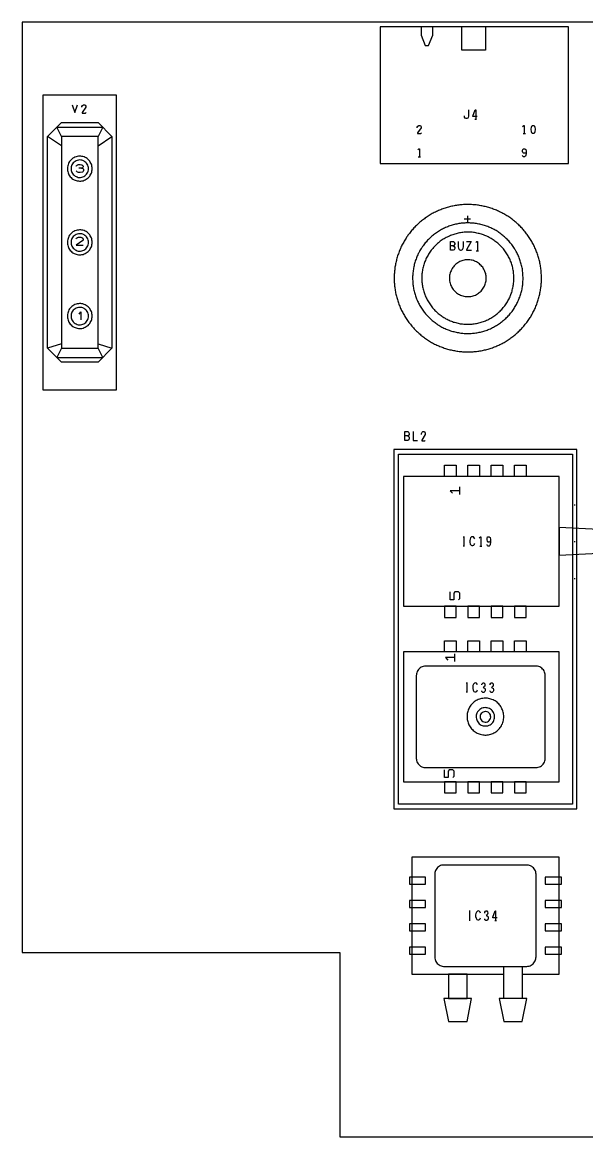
# Model space of a CAD drawing. Header units: millimetres. Extents: x 0 to 1189, y 35 to 806.
# Drawn here: x 262 to 430.6, y 295.2 to 628 of the extents above; entities that cross this region are included whole.
import ezdxf

# ---------------------------------------------------------------- set-up
doc = ezdxf.new("R2010")
doc.units = ezdxf.units.MM
doc.layers.add('Pen 1', color=7, linetype='Continuous')

msp = doc.modelspace()

# ---------------------------------------------------------------- linework, layer by layer
at = {"layer": 'Pen 1', "color": 7, "lineweight": 30}
for p, q in [((397.15, 599), (397.62, 599)), ((273.62, 591.12), (269.5, 593.88)), ((284.62, 591.12), (288.75, 593.88)), ((411.55, 594.75), (412.23, 594.75)), ((380.23, 587.78), (380.92, 587.78)), ((394, 569.3), (395.88, 569.3)), ((394.95, 570.15), (394.95, 568.42)), ((397.58, 559.72), (398.2, 559.72)), ((273.62, 532), (269.5, 530.62)), ((284.62, 532), (288.75, 530.62)), ((392.65, 486.92), (392.65, 489.27)), ((426.27, 483.9), (426.55, 483.9)), ((426.83, 483.9), (427.1, 483.9)), ((427.38, 483.9), (427.65, 483.9)), ((393.67, 474.35), (394.02, 474.35)), ((393.85, 474.35), (393.85, 471.62)), ((426.27, 472.9), (426.55, 472.9)), ((426.83, 472.9), (427.1, 472.9)), ((427.38, 472.9), (427.65, 472.9)), ((393.67, 471.62), (394.02, 471.62)), ((398.6, 471.52), (399.23, 471.52)), ((426.27, 461.9), (426.55, 461.9)), ((426.83, 461.9), (427.1, 461.9)), ((427.38, 461.9), (427.65, 461.9)), ((391.2, 437.08), (391.2, 439.42)), ((394.55, 430.67), (394.9, 430.67)), ((394.73, 430.67), (394.73, 427.98)), ((394.55, 427.98), (394.9, 427.98)), ((395.42, 362.58), (395.77, 362.58)), ((395.42, 359.85), (395.77, 359.85)), ((395.58, 362.58), (395.58, 359.85)), ((403.12, 359.75), (403.6, 359.75)), ((411.3, 343.73), (422.3, 343.73))]:
    msp.add_line(p, q, dxfattribs=at)
for points in [[(625, 296.55), (625, 350.2), (784.53, 350.2), (784.53, 627.97), (261.95, 627.97), (261.95, 350.2), (356.83, 350.2), (356.83, 295.17), (623.62, 295.17)], [(425.12, 585.78), (425.12, 626.65), (368.85, 626.65), (368.85, 585.78), (425.12, 585.78)], [(381.08, 626.65), (381.08, 624.12), (382.33, 621.05), (383.25, 621.05), (384.58, 624.12), (384.58, 626.65)], [(400.3, 626.65), (400.3, 619.67), (393.3, 619.67), (393.3, 626.65)], [(268.12, 518.25), (290.12, 518.25), (290.12, 606.25), (268.12, 606.25), (268.12, 518.25)], [(276.85, 603.3), (277.65, 601.03), (278.42, 603.3)], [(279.77, 602.58), (279.77, 602.78), (279.95, 603.08), (280.25, 603.3), (280.5, 603.3), (280.75, 603.25), (280.92, 602.88), (280.92, 602.58), (279.85, 601.08), (279.85, 600.88), (280.85, 600.88), (281.02, 601.08)], [(395.23, 601.83), (395.23, 599.97), (395.15, 599.55), (395, 599.3), (394.75, 599.2), (394.52, 599.2), (394.25, 599.3), (394.02, 599.67), (394.02, 600.03)], [(397.83, 599.85), (396.58, 599.85), (396.58, 599.97), (397.23, 601.83), (397.4, 601.83), (397.4, 599)], [(273.62, 526.5), (269.5, 530.62), (269.5, 593.88), (273.62, 598), (284.62, 598), (288.75, 593.88), (288.75, 530.62), (284.62, 526.5), (273.62, 526.5)], [(273.62, 593.88), (272.25, 596.62), (286, 596.62), (284.62, 593.88)], [(379.92, 596.45), (379.92, 596.65), (380.1, 596.97), (380.4, 597.17), (380.65, 597.17), (380.92, 597.12), (381.1, 596.78), (381.1, 596.45), (380.02, 594.95), (380.02, 594.75), (381, 594.75), (381.17, 594.95)], [(411.4, 596.88), (411.75, 597.17), (411.88, 597.17), (411.88, 594.75)], [(414.73, 597.17), (414.9, 597.12), (415.05, 596.65), (415.15, 596.05), (415.05, 595.28), (414.9, 594.8), (414.73, 594.75), (414.45, 594.75), (414.3, 594.8), (414.08, 595.28), (413.98, 596.05), (414.08, 596.65), (414.3, 597.12), (414.45, 597.17), (414.73, 597.17)], [(273.62, 530.62), (284.62, 530.62), (284.62, 593.88), (273.62, 593.88), (273.62, 530.62)], [(380.1, 589.88), (380.45, 590.2), (380.58, 590.2), (380.58, 587.78)], [(412.45, 589.1), (412.27, 588.9), (412.1, 588.85), (411.7, 588.85), (411.45, 589.05), (411.38, 589.38), (411.38, 589.78), (411.55, 590.15), (411.85, 590.2), (412.1, 590.2), (412.35, 589.97), (412.45, 589.47), (412.45, 588.85), (412.35, 588.17), (412.27, 587.97), (412, 587.78), (411.7, 587.78), (411.55, 587.83), (411.38, 588.17)], [(282.85, 584.25), (282.83, 584.6), (282.77, 584.95), (282.7, 585.28), (282.58, 585.62), (282.45, 585.92), (282.27, 586.22), (282.08, 586.53), (281.85, 586.8), (281.6, 587.03), (281.33, 587.25), (281.02, 587.45), (280.73, 587.6), (280.4, 587.75), (280.08, 587.85), (279.73, 587.92), (279.4, 587.95), (279.05, 587.97), (278.7, 587.95), (278.35, 587.88), (278, 587.8), (277.67, 587.67), (277.38, 587.53), (277.08, 587.35), (276.8, 587.12), (276.52, 586.9), (276.3, 586.65), (276.08, 586.38), (275.9, 586.08), (275.75, 585.78), (275.62, 585.45), (275.52, 585.1), (275.45, 584.75), (275.42, 584.42), (275.42, 584.08), (275.45, 583.72), (275.52, 583.38), (275.62, 583.05), (275.75, 582.72), (275.9, 582.4), (276.1, 582.12), (276.3, 581.85), (276.55, 581.58), (276.8, 581.35), (277.1, 581.15), (277.4, 580.97), (277.7, 580.83), (278.02, 580.7), (278.38, 580.62), (278.73, 580.58), (279.08, 580.55), (279.42, 580.55), (279.75, 580.6), (280.1, 580.67), (280.42, 580.78), (280.75, 580.9), (281.05, 581.08), (281.35, 581.28), (281.62, 581.5), (281.88, 581.75), (282.1, 582), (282.27, 582.3), (282.45, 582.6), (282.6, 582.92), (282.7, 583.25), (282.77, 583.58), (282.83, 583.92), (282.85, 584.25)], [(281.75, 584.25), (281.73, 584.6), (281.65, 584.95), (281.55, 585.28), (281.38, 585.58), (281.17, 585.88), (280.95, 586.12), (280.67, 586.35), (280.4, 586.55), (280.08, 586.7), (279.75, 586.8), (279.4, 586.85), (279.05, 586.88), (278.7, 586.83), (278.38, 586.75), (278.05, 586.62), (277.73, 586.45), (277.45, 586.25), (277.2, 586), (276.98, 585.75), (276.8, 585.45), (276.67, 585.12), (276.58, 584.78), (276.52, 584.45), (276.52, 584.1), (276.58, 583.75), (276.65, 583.4), (276.8, 583.08), (276.98, 582.78), (277.17, 582.5), (277.42, 582.28), (277.73, 582.05), (278.02, 581.9), (278.35, 581.78), (278.67, 581.67), (279.02, 581.65), (279.38, 581.65), (279.73, 581.7), (280.05, 581.8), (280.38, 581.95), (280.67, 582.15), (280.92, 582.38), (281.17, 582.62), (281.38, 582.9), (281.52, 583.22), (281.65, 583.55), (281.73, 583.88), (281.75, 584.22), (281.75, 584.25)], [(278.02, 585.05), (278.15, 585.22), (278.4, 585.42), (278.77, 585.5), (279.27, 585.5), (279.77, 585.42), (280.02, 585.22), (280.15, 585.05), (280.15, 584.78), (280.02, 584.6), (279.92, 584.5), (279.62, 584.4), (278.88, 584.4)], [(279.62, 584.4), (280.02, 584.35), (280.27, 584.08), (280.27, 583.7), (280.15, 583.42), (279.92, 583.25), (279.27, 583.15), (278.77, 583.15), (278.4, 583.25), (278.02, 583.6)], [(417.05, 551.55), (417.05, 551.9), (417.05, 552.25), (417.02, 552.6), (417, 552.95), (416.98, 553.3), (416.95, 553.65), (416.92, 553.97), (416.88, 554.33), (416.83, 554.67), (416.77, 555.03), (416.73, 555.38), (416.65, 555.7), (416.58, 556.05), (416.52, 556.4), (416.42, 556.72), (416.35, 557.08), (416.25, 557.4), (416.17, 557.75), (416.08, 558.08), (415.95, 558.4), (415.85, 558.72), (415.73, 559.08), (415.6, 559.4), (415.48, 559.72), (415.35, 560.05), (415.23, 560.35), (415.08, 560.67), (414.92, 561), (414.77, 561.3), (414.62, 561.62), (414.45, 561.92), (414.27, 562.22), (414.12, 562.53), (413.95, 562.83), (413.75, 563.12), (413.58, 563.42), (413.38, 563.72), (413.17, 564), (412.98, 564.3), (412.77, 564.58), (412.58, 564.85), (412.35, 565.12), (412.15, 565.4), (411.92, 565.67), (411.7, 565.95), (411.48, 566.2), (411.23, 566.45), (411, 566.72), (410.75, 566.97), (410.5, 567.2), (410.25, 567.45), (410, 567.7), (409.75, 567.92), (409.48, 568.15), (409.23, 568.38), (408.95, 568.6), (408.67, 568.83), (408.4, 569.05), (408.12, 569.25), (407.85, 569.45), (407.55, 569.65), (407.27, 569.85), (406.98, 570.05), (406.67, 570.22), (406.38, 570.4), (406.08, 570.58), (405.77, 570.75), (405.48, 570.92), (405.17, 571.1), (404.85, 571.25), (404.55, 571.4), (404.23, 571.55), (403.9, 571.7), (403.6, 571.83), (403.27, 571.95), (402.95, 572.1), (402.62, 572.2), (402.3, 572.33), (401.95, 572.45), (401.62, 572.55), (401.3, 572.65), (400.95, 572.75), (400.62, 572.83), (400.27, 572.92), (399.95, 573), (399.6, 573.08), (399.27, 573.15), (398.92, 573.2), (398.58, 573.28), (398.23, 573.33), (397.9, 573.38), (397.55, 573.42), (397.2, 573.45), (396.85, 573.47), (396.5, 573.5), (396.15, 573.53), (395.8, 573.55), (395.45, 573.55), (395.1, 573.55), (394.75, 573.55), (394.4, 573.55), (394.08, 573.53), (393.73, 573.53), (393.38, 573.5), (393.02, 573.45), (392.67, 573.42), (392.33, 573.38), (391.98, 573.35), (391.65, 573.3), (391.3, 573.22), (390.95, 573.17), (390.6, 573.1), (390.27, 573.03), (389.92, 572.95), (389.6, 572.88), (389.25, 572.78), (388.92, 572.67), (388.58, 572.58), (388.25, 572.47), (387.92, 572.38), (387.6, 572.25), (387.27, 572.12), (386.95, 572), (386.62, 571.88), (386.3, 571.75), (385.98, 571.6), (385.65, 571.45), (385.35, 571.3), (385.02, 571.15), (384.73, 570.97), (384.42, 570.83), (384.12, 570.65), (383.83, 570.47), (383.52, 570.3), (383.23, 570.1), (382.92, 569.92), (382.65, 569.72), (382.35, 569.53), (382.08, 569.33), (381.8, 569.1), (381.52, 568.9), (381.25, 568.67), (380.98, 568.47), (380.7, 568.25), (380.45, 568), (380.17, 567.78), (379.92, 567.53), (379.67, 567.3), (379.42, 567.05), (379.2, 566.8), (378.95, 566.55), (378.7, 566.3), (378.48, 566.03), (378.25, 565.78), (378.02, 565.5), (377.8, 565.22), (377.6, 564.95), (377.4, 564.67), (377.17, 564.4), (376.98, 564.1), (376.77, 563.83), (376.6, 563.53), (376.4, 563.22), (376.23, 562.95), (376.05, 562.65), (375.88, 562.33), (375.7, 562.03), (375.55, 561.72), (375.38, 561.42), (375.23, 561.1), (375.08, 560.78), (374.92, 560.47), (374.8, 560.15), (374.65, 559.83), (374.52, 559.5), (374.4, 559.17), (374.3, 558.85), (374.17, 558.53), (374.08, 558.2), (373.98, 557.85), (373.88, 557.53), (373.77, 557.17), (373.7, 556.85), (373.6, 556.5), (373.52, 556.17), (373.48, 555.83), (373.4, 555.47), (373.35, 555.15), (373.27, 554.8), (373.25, 554.45), (373.2, 554.1), (373.15, 553.75), (373.12, 553.4), (373.1, 553.08), (373.08, 552.72), (373.05, 552.38), (373.05, 552.03), (373.05, 551.67), (373.05, 551.33), (373.05, 550.97), (373.08, 550.62), (373.08, 550.28), (373.1, 549.92), (373.12, 549.58), (373.17, 549.22), (373.2, 548.9), (373.25, 548.55), (373.3, 548.2), (373.35, 547.85), (373.42, 547.53), (373.48, 547.17), (373.55, 546.83), (373.62, 546.5), (373.73, 546.15), (373.8, 545.83), (373.9, 545.47), (374, 545.15), (374.1, 544.8), (374.23, 544.47), (374.33, 544.15), (374.45, 543.83), (374.58, 543.5), (374.7, 543.17), (374.83, 542.85), (374.98, 542.53), (375.12, 542.22), (375.27, 541.9), (375.42, 541.6), (375.6, 541.28), (375.75, 540.97), (375.92, 540.67), (376.1, 540.38), (376.27, 540.08), (376.45, 539.78), (376.65, 539.47), (376.85, 539.2), (377.05, 538.9), (377.25, 538.62), (377.45, 538.35), (377.67, 538.08), (377.88, 537.8), (378.1, 537.53), (378.33, 537.25), (378.55, 537), (378.77, 536.72), (379.02, 536.47), (379.25, 536.22), (379.5, 535.97), (379.75, 535.72), (380, 535.5), (380.27, 535.25), (380.52, 535.03), (380.8, 534.8), (381.05, 534.58), (381.33, 534.35), (381.6, 534.12), (381.88, 533.92), (382.15, 533.72), (382.45, 533.53), (382.73, 533.33), (383.02, 533.12), (383.33, 532.95), (383.6, 532.75), (383.9, 532.58), (384.2, 532.4), (384.52, 532.22), (384.83, 532.08), (385.12, 531.9), (385.45, 531.75), (385.75, 531.6), (386.08, 531.45), (386.4, 531.33), (386.73, 531.17), (387.05, 531.05), (387.38, 530.92), (387.7, 530.83), (388.02, 530.7), (388.35, 530.6), (388.67, 530.5), (389.02, 530.4), (389.35, 530.3), (389.7, 530.2), (390.02, 530.12), (390.38, 530.05), (390.73, 529.97), (391.05, 529.92), (391.4, 529.85), (391.75, 529.8), (392.1, 529.75), (392.42, 529.7), (392.77, 529.67), (393.12, 529.62), (393.48, 529.6), (393.83, 529.58), (394.17, 529.58), (394.52, 529.55), (394.88, 529.55), (395.23, 529.55), (395.58, 529.55), (395.92, 529.58), (396.25, 529.58), (396.6, 529.6), (396.95, 529.62), (397.3, 529.67), (397.65, 529.7), (398, 529.75), (398.35, 529.8), (398.67, 529.85), (399.02, 529.9), (399.38, 529.97), (399.7, 530.05), (400.05, 530.12), (400.4, 530.2), (400.73, 530.3), (401.08, 530.38), (401.4, 530.47), (401.73, 530.58), (402.05, 530.7), (402.4, 530.8), (402.73, 530.92), (403.05, 531.05), (403.38, 531.17), (403.7, 531.33), (404, 531.45), (404.33, 531.6), (404.65, 531.75), (404.95, 531.9), (405.27, 532.08), (405.58, 532.22), (405.88, 532.4), (406.17, 532.58), (406.48, 532.75), (406.77, 532.92), (407.08, 533.12), (407.35, 533.33), (407.65, 533.5), (407.92, 533.7), (408.2, 533.92), (408.5, 534.12), (408.75, 534.35), (409.02, 534.58), (409.3, 534.78), (409.58, 535.03), (409.83, 535.25), (410.08, 535.47), (410.33, 535.72), (410.58, 535.97), (410.83, 536.22), (411.08, 536.47), (411.3, 536.72), (411.52, 536.97), (411.77, 537.25), (412, 537.5), (412.2, 537.78), (412.42, 538.05), (412.65, 538.33), (412.85, 538.6), (413.05, 538.9), (413.25, 539.17), (413.45, 539.47), (413.62, 539.78), (413.83, 540.05), (414, 540.35), (414.17, 540.65), (414.35, 540.97), (414.5, 541.28), (414.67, 541.58), (414.83, 541.9), (414.98, 542.2), (415.12, 542.53), (415.25, 542.85), (415.4, 543.17), (415.52, 543.47), (415.65, 543.8), (415.77, 544.15), (415.88, 544.47), (416, 544.8), (416.1, 545.12), (416.2, 545.47), (416.3, 545.8), (416.38, 546.15), (416.45, 546.47), (416.52, 546.83), (416.6, 547.15), (416.67, 547.5), (416.73, 547.85), (416.8, 548.17), (416.85, 548.53), (416.9, 548.88), (416.92, 549.22), (416.98, 549.58), (417, 549.92), (417.02, 550.28), (417.02, 550.62), (417.05, 550.95), (417.05, 551.3), (417.05, 551.55)], [(282.85, 562.25), (282.83, 562.6), (282.77, 562.95), (282.7, 563.28), (282.58, 563.6), (282.45, 563.92), (282.27, 564.22), (282.08, 564.53), (281.85, 564.78), (281.6, 565.03), (281.33, 565.25), (281.02, 565.45), (280.73, 565.6), (280.4, 565.75), (280.08, 565.85), (279.73, 565.92), (279.4, 565.95), (279.05, 565.95), (278.7, 565.92), (278.35, 565.88), (278, 565.8), (277.67, 565.67), (277.38, 565.53), (277.08, 565.35), (276.8, 565.12), (276.52, 564.9), (276.3, 564.65), (276.08, 564.38), (275.9, 564.08), (275.75, 563.75), (275.62, 563.42), (275.52, 563.1), (275.45, 562.75), (275.42, 562.4), (275.42, 562.08), (275.45, 561.72), (275.52, 561.38), (275.62, 561.05), (275.75, 560.72), (275.9, 560.4), (276.1, 560.1), (276.3, 559.83), (276.55, 559.58), (276.8, 559.35), (277.1, 559.15), (277.4, 558.97), (277.7, 558.83), (278.02, 558.7), (278.38, 558.62), (278.73, 558.55), (279.08, 558.55), (279.42, 558.55), (279.75, 558.6), (280.1, 558.67), (280.42, 558.78), (280.75, 558.9), (281.05, 559.08), (281.35, 559.28), (281.62, 559.5), (281.88, 559.72), (282.1, 560), (282.27, 560.3), (282.45, 560.6), (282.6, 560.92), (282.7, 561.25), (282.77, 561.58), (282.83, 561.92), (282.85, 562.25)], [(411.55, 551.55), (411.55, 551.9), (411.52, 552.25), (411.52, 552.6), (411.5, 552.95), (411.45, 553.3), (411.42, 553.62), (411.38, 553.97), (411.33, 554.33), (411.25, 554.67), (411.17, 555), (411.1, 555.35), (411.02, 555.7), (410.92, 556.03), (410.83, 556.35), (410.73, 556.7), (410.62, 557.03), (410.5, 557.35), (410.38, 557.67), (410.25, 558), (410.1, 558.33), (409.95, 558.62), (409.8, 558.95), (409.65, 559.25), (409.48, 559.55), (409.3, 559.88), (409.12, 560.17), (408.95, 560.45), (408.75, 560.75), (408.55, 561.05), (408.35, 561.33), (408.15, 561.6), (407.92, 561.88), (407.7, 562.15), (407.48, 562.4), (407.25, 562.67), (407, 562.92), (406.77, 563.17), (406.52, 563.42), (406.27, 563.65), (406, 563.9), (405.75, 564.12), (405.48, 564.35), (405.2, 564.55), (404.92, 564.78), (404.65, 564.97), (404.35, 565.17), (404.08, 565.38), (403.77, 565.55), (403.48, 565.75), (403.17, 565.92), (402.88, 566.08), (402.55, 566.25), (402.25, 566.4), (401.92, 566.55), (401.62, 566.7), (401.3, 566.83), (400.98, 566.95), (400.65, 567.08), (400.33, 567.2), (399.98, 567.3), (399.65, 567.4), (399.33, 567.5), (398.98, 567.58), (398.62, 567.65), (398.3, 567.72), (397.95, 567.8), (397.6, 567.85), (397.27, 567.9), (396.92, 567.95), (396.58, 567.97), (396.23, 568), (395.88, 568.03), (395.52, 568.05), (395.17, 568.05), (394.83, 568.05), (394.48, 568.05), (394.12, 568.03), (393.8, 568), (393.45, 567.97), (393.1, 567.95), (392.75, 567.9), (392.4, 567.85), (392.05, 567.78), (391.73, 567.72), (391.38, 567.65), (391.05, 567.55), (390.7, 567.47), (390.38, 567.38), (390.02, 567.28), (389.7, 567.17), (389.38, 567.05), (389.05, 566.92), (388.73, 566.8), (388.4, 566.65), (388.08, 566.53), (387.77, 566.38), (387.45, 566.2), (387.15, 566.05), (386.85, 565.88), (386.55, 565.7), (386.25, 565.53), (385.95, 565.33), (385.67, 565.12), (385.38, 564.92), (385.1, 564.72), (384.83, 564.5), (384.55, 564.3), (384.3, 564.08), (384.02, 563.83), (383.77, 563.6), (383.52, 563.35), (383.27, 563.12), (383.02, 562.88), (382.8, 562.6), (382.58, 562.35), (382.35, 562.08), (382.12, 561.8), (381.9, 561.53), (381.7, 561.25), (381.5, 560.97), (381.3, 560.67), (381.1, 560.4), (380.92, 560.1), (380.75, 559.8), (380.58, 559.5), (380.42, 559.17), (380.25, 558.88), (380.1, 558.55), (379.95, 558.25), (379.83, 557.92), (379.7, 557.6), (379.58, 557.28), (379.45, 556.95), (379.35, 556.6), (379.25, 556.28), (379.15, 555.95), (379.05, 555.6), (378.98, 555.28), (378.9, 554.92), (378.83, 554.58), (378.77, 554.25), (378.73, 553.9), (378.67, 553.55), (378.62, 553.2), (378.6, 552.85), (378.58, 552.5), (378.55, 552.17), (378.55, 551.83), (378.55, 551.47), (378.55, 551.12), (378.58, 550.78), (378.58, 550.42), (378.62, 550.08), (378.65, 549.72), (378.7, 549.38), (378.75, 549.05), (378.8, 548.7), (378.85, 548.35), (378.92, 548), (379, 547.67), (379.1, 547.33), (379.17, 547), (379.27, 546.67), (379.4, 546.33), (379.5, 546), (379.62, 545.67), (379.75, 545.35), (379.9, 545.03), (380.02, 544.7), (380.17, 544.4), (380.33, 544.08), (380.5, 543.78), (380.65, 543.47), (380.83, 543.17), (381.02, 542.88), (381.2, 542.58), (381.4, 542.28), (381.6, 542), (381.8, 541.72), (382, 541.42), (382.23, 541.17), (382.45, 540.9), (382.67, 540.62), (382.9, 540.38), (383.15, 540.12), (383.4, 539.88), (383.65, 539.62), (383.9, 539.4), (384.15, 539.15), (384.42, 538.92), (384.7, 538.7), (384.95, 538.5), (385.25, 538.28), (385.52, 538.08), (385.8, 537.88), (386.1, 537.67), (386.4, 537.5), (386.7, 537.33), (387, 537.15), (387.3, 536.97), (387.6, 536.83), (387.92, 536.67), (388.25, 536.53), (388.55, 536.38), (388.88, 536.25), (389.2, 536.12), (389.52, 536), (389.85, 535.88), (390.2, 535.78), (390.52, 535.67), (390.88, 535.6), (391.2, 535.5), (391.55, 535.42), (391.88, 535.35), (392.23, 535.3), (392.58, 535.22), (392.92, 535.17), (393.25, 535.15), (393.6, 535.1), (393.95, 535.08), (394.3, 535.08), (394.65, 535.05), (395, 535.05), (395.35, 535.05), (395.7, 535.05), (396.05, 535.08), (396.4, 535.1), (396.75, 535.12), (397.08, 535.17), (397.42, 535.22), (397.77, 535.28), (398.12, 535.33), (398.45, 535.4), (398.8, 535.47), (399.15, 535.58), (399.48, 535.65), (399.8, 535.75), (400.15, 535.85), (400.48, 535.97), (400.8, 536.08), (401.12, 536.2), (401.45, 536.35), (401.77, 536.47), (402.08, 536.62), (402.4, 536.78), (402.7, 536.92), (403.02, 537.1), (403.33, 537.28), (403.62, 537.45), (403.92, 537.62), (404.2, 537.83), (404.5, 538.03), (404.77, 538.22), (405.05, 538.42), (405.33, 538.65), (405.6, 538.88), (405.88, 539.1), (406.12, 539.33), (406.38, 539.55), (406.62, 539.8), (406.88, 540.05), (407.12, 540.3), (407.35, 540.55), (407.58, 540.83), (407.8, 541.1), (408.02, 541.35), (408.25, 541.62), (408.45, 541.92), (408.65, 542.2), (408.85, 542.5), (409.02, 542.78), (409.2, 543.08), (409.4, 543.38), (409.55, 543.7), (409.73, 544), (409.88, 544.3), (410.02, 544.62), (410.17, 544.95), (410.3, 545.25), (410.42, 545.58), (410.55, 545.9), (410.67, 546.25), (410.77, 546.58), (410.88, 546.9), (410.98, 547.25), (411.08, 547.58), (411.15, 547.92), (411.23, 548.25), (411.27, 548.6), (411.35, 548.95), (411.4, 549.28), (411.45, 549.62), (411.48, 549.97), (411.5, 550.33), (411.52, 550.67), (411.55, 551.03), (411.55, 551.38), (411.55, 551.55)], [(281.75, 562.25), (281.73, 562.6), (281.65, 562.95), (281.55, 563.28), (281.38, 563.58), (281.17, 563.88), (280.95, 564.12), (280.67, 564.35), (280.4, 564.55), (280.08, 564.67), (279.75, 564.8), (279.4, 564.85), (279.05, 564.85), (278.7, 564.83), (278.38, 564.75), (278.05, 564.62), (277.73, 564.45), (277.45, 564.25), (277.2, 564), (276.98, 563.72), (276.8, 563.42), (276.67, 563.12), (276.58, 562.78), (276.52, 562.42), (276.52, 562.08), (276.58, 561.75), (276.65, 561.4), (276.8, 561.08), (276.98, 560.78), (277.17, 560.5), (277.42, 560.28), (277.73, 560.05), (278.02, 559.88), (278.35, 559.75), (278.67, 559.67), (279.02, 559.65), (279.38, 559.65), (279.73, 559.7), (280.05, 559.8), (280.38, 559.95), (280.67, 560.12), (280.92, 560.35), (281.17, 560.62), (281.38, 560.9), (281.52, 561.2), (281.65, 561.55), (281.73, 561.88), (281.75, 562.22), (281.75, 562.25)], [(278.02, 563.33), (278.15, 563.5), (278.42, 563.67), (278.7, 563.78), (279.48, 563.78), (279.75, 563.67), (280.02, 563.5), (280.15, 563.33), (280.15, 562.95), (280.02, 562.78), (278.02, 561.42), (280.15, 561.42)], [(408.8, 551.55), (408.8, 551.9), (408.77, 552.25), (408.75, 552.6), (408.73, 552.95), (408.7, 553.3), (408.65, 553.65), (408.58, 553.97), (408.52, 554.33), (408.45, 554.67), (408.35, 555), (408.27, 555.35), (408.17, 555.67), (408.05, 556), (407.95, 556.35), (407.83, 556.67), (407.67, 557), (407.55, 557.3), (407.38, 557.62), (407.23, 557.92), (407.08, 558.25), (406.9, 558.55), (406.7, 558.85), (406.52, 559.15), (406.33, 559.42), (406.12, 559.7), (405.9, 560), (405.7, 560.28), (405.48, 560.53), (405.23, 560.8), (405, 561.05), (404.75, 561.3), (404.5, 561.55), (404.25, 561.78), (403.98, 562), (403.7, 562.22), (403.42, 562.45), (403.15, 562.65), (402.88, 562.85), (402.58, 563.05), (402.3, 563.25), (402, 563.42), (401.67, 563.6), (401.38, 563.75), (401.08, 563.92), (400.75, 564.08), (400.42, 564.2), (400.1, 564.35), (399.77, 564.47), (399.45, 564.58), (399.12, 564.7), (398.77, 564.78), (398.45, 564.88), (398.1, 564.95), (397.75, 565.03), (397.42, 565.1), (397.08, 565.15), (396.73, 565.2), (396.38, 565.25), (396.02, 565.28), (395.67, 565.3), (395.33, 565.3), (394.98, 565.3), (394.62, 565.3), (394.27, 565.28), (393.92, 565.25), (393.6, 565.22), (393.25, 565.17), (392.9, 565.12), (392.55, 565.08), (392.2, 565), (391.88, 564.92), (391.52, 564.85), (391.2, 564.75), (390.85, 564.65), (390.52, 564.55), (390.2, 564.42), (389.88, 564.3), (389.55, 564.15), (389.23, 564.03), (388.92, 563.85), (388.6, 563.7), (388.3, 563.53), (388, 563.35), (387.7, 563.17), (387.4, 562.97), (387.12, 562.78), (386.83, 562.58), (386.55, 562.38), (386.27, 562.15), (386.02, 561.92), (385.75, 561.7), (385.5, 561.45), (385.25, 561.2), (385.02, 560.95), (384.77, 560.7), (384.55, 560.42), (384.33, 560.17), (384.1, 559.9), (383.9, 559.6), (383.7, 559.33), (383.5, 559.03), (383.33, 558.72), (383.15, 558.42), (382.98, 558.12), (382.8, 557.83), (382.65, 557.5), (382.5, 557.2), (382.38, 556.88), (382.23, 556.55), (382.12, 556.22), (382, 555.9), (381.9, 555.55), (381.8, 555.22), (381.7, 554.88), (381.62, 554.55), (381.55, 554.2), (381.5, 553.85), (381.42, 553.5), (381.4, 553.17), (381.35, 552.83), (381.33, 552.47), (381.3, 552.12), (381.3, 551.78), (381.3, 551.42), (381.3, 551.08), (381.33, 550.72), (381.35, 550.38), (381.38, 550.03), (381.42, 549.67), (381.48, 549.33), (381.52, 549), (381.6, 548.65), (381.67, 548.3), (381.77, 547.97), (381.88, 547.62), (381.98, 547.3), (382.08, 546.97), (382.2, 546.65), (382.33, 546.33), (382.48, 546), (382.62, 545.67), (382.77, 545.38), (382.92, 545.05), (383.1, 544.75), (383.27, 544.45), (383.45, 544.15), (383.65, 543.85), (383.85, 543.58), (384.05, 543.28), (384.27, 543), (384.5, 542.75), (384.73, 542.47), (384.95, 542.22), (385.2, 541.95), (385.45, 541.72), (385.7, 541.47), (385.95, 541.25), (386.23, 541), (386.5, 540.8), (386.77, 540.58), (387.05, 540.38), (387.33, 540.17), (387.62, 539.97), (387.92, 539.8), (388.23, 539.62), (388.52, 539.45), (388.83, 539.28), (389.15, 539.12), (389.48, 538.97), (389.8, 538.85), (390.12, 538.72), (390.45, 538.6), (390.77, 538.47), (391.1, 538.38), (391.45, 538.28), (391.77, 538.2), (392.12, 538.12), (392.48, 538.05), (392.8, 537.97), (393.15, 537.92), (393.5, 537.88), (393.85, 537.85), (394.2, 537.83), (394.55, 537.8), (394.9, 537.8), (395.25, 537.8), (395.6, 537.8), (395.95, 537.83), (396.3, 537.85), (396.62, 537.9), (396.98, 537.92), (397.33, 538), (397.67, 538.05), (398.02, 538.12), (398.35, 538.2), (398.7, 538.3), (399.02, 538.4), (399.35, 538.5), (399.7, 538.6), (400.02, 538.72), (400.35, 538.85), (400.67, 539), (400.98, 539.15), (401.3, 539.3), (401.6, 539.47), (401.9, 539.62), (402.2, 539.8), (402.5, 540), (402.8, 540.2), (403.08, 540.4), (403.38, 540.6), (403.65, 540.83), (403.9, 541.03), (404.17, 541.28), (404.42, 541.5), (404.67, 541.75), (404.92, 542), (405.17, 542.25), (405.4, 542.5), (405.62, 542.78), (405.85, 543.05), (406.08, 543.33), (406.27, 543.6), (406.48, 543.9), (406.65, 544.17), (406.85, 544.47), (407.02, 544.78), (407.17, 545.08), (407.35, 545.4), (407.5, 545.7), (407.65, 546.03), (407.77, 546.35), (407.9, 546.67), (408.02, 547), (408.15, 547.33), (408.25, 547.67), (408.33, 548), (408.42, 548.35), (408.5, 548.67), (408.58, 549.03), (408.62, 549.38), (408.67, 549.72), (408.73, 550.08), (408.75, 550.42), (408.77, 550.75), (408.8, 551.1), (408.8, 551.45), (408.8, 551.55)], [(389.88, 559.9), (389.88, 562.55), (390.62, 562.55), (390.85, 562.47), (391, 562.17), (391.12, 561.95), (391.12, 561.7), (390.85, 561.28), (390.7, 561.22), (389.88, 561.22)], [(392.2, 562.55), (392.2, 560.92), (392.27, 560.5), (392.42, 560.12), (392.83, 559.9), (393.1, 559.9), (393.48, 560.12), (393.62, 560.5), (393.75, 560.92), (393.75, 562.55)], [(394.67, 562.55), (396.08, 562.55), (396.08, 562.47), (394.67, 560.03), (394.67, 559.9), (396.1, 559.9)], [(397.48, 562.17), (397.77, 562.55), (397.9, 562.55), (397.9, 559.72)], [(390.7, 561.22), (391, 560.97), (391.15, 560.72), (391.15, 560.38), (391, 560.03), (390.7, 559.9), (389.88, 559.9)], [(400.55, 551.55), (400.55, 551.9), (400.5, 552.25), (400.45, 552.6), (400.38, 552.92), (400.27, 553.28), (400.15, 553.6), (400.02, 553.9), (399.85, 554.22), (399.67, 554.53), (399.48, 554.8), (399.27, 555.08), (399.02, 555.35), (398.77, 555.58), (398.52, 555.83), (398.25, 556.03), (397.95, 556.22), (397.65, 556.4), (397.35, 556.55), (397.02, 556.67), (396.7, 556.8), (396.35, 556.9), (396.02, 556.97), (395.67, 557.03), (395.33, 557.05), (394.98, 557.05), (394.62, 557.03), (394.27, 557), (393.95, 556.95), (393.6, 556.85), (393.27, 556.75), (392.95, 556.62), (392.62, 556.5), (392.33, 556.33), (392.02, 556.15), (391.73, 555.95), (391.48, 555.72), (391.2, 555.47), (390.98, 555.22), (390.75, 554.97), (390.52, 554.7), (390.35, 554.4), (390.17, 554.1), (390.02, 553.78), (389.9, 553.45), (389.77, 553.12), (389.7, 552.8), (389.62, 552.45), (389.58, 552.1), (389.55, 551.75), (389.55, 551.4), (389.58, 551.05), (389.6, 550.72), (389.67, 550.38), (389.75, 550.03), (389.88, 549.7), (390, 549.38), (390.15, 549.05), (390.3, 548.75), (390.5, 548.45), (390.7, 548.17), (390.92, 547.9), (391.17, 547.65), (391.42, 547.42), (391.67, 547.2), (391.98, 547), (392.27, 546.8), (392.58, 546.65), (392.88, 546.5), (393.2, 546.38), (393.55, 546.25), (393.88, 546.17), (394.23, 546.12), (394.58, 546.08), (394.92, 546.05), (395.27, 546.05), (395.62, 546.08), (395.95, 546.12), (396.3, 546.2), (396.62, 546.28), (396.98, 546.4), (397.3, 546.53), (397.6, 546.67), (397.9, 546.85), (398.2, 547.05), (398.48, 547.25), (398.75, 547.47), (399, 547.72), (399.23, 547.97), (399.45, 548.25), (399.65, 548.53), (399.83, 548.83), (400, 549.15), (400.12, 549.45), (400.25, 549.78), (400.35, 550.12), (400.45, 550.45), (400.5, 550.8), (400.52, 551.15), (400.55, 551.5), (400.55, 551.55)], [(282.85, 540.25), (282.83, 540.6), (282.77, 540.95), (282.7, 541.28), (282.58, 541.6), (282.45, 541.92), (282.27, 542.22), (282.08, 542.53), (281.85, 542.78), (281.6, 543.03), (281.33, 543.25), (281.02, 543.42), (280.73, 543.6), (280.4, 543.72), (280.08, 543.85), (279.73, 543.9), (279.4, 543.95), (279.05, 543.95), (278.7, 543.92), (278.35, 543.88), (278, 543.78), (277.67, 543.67), (277.38, 543.53), (277.08, 543.33), (276.8, 543.12), (276.52, 542.9), (276.3, 542.65), (276.08, 542.38), (275.9, 542.08), (275.75, 541.75), (275.62, 541.42), (275.52, 541.1), (275.45, 540.75), (275.42, 540.4), (275.42, 540.05), (275.45, 539.72), (275.52, 539.38), (275.62, 539.03), (275.75, 538.72), (275.9, 538.4), (276.1, 538.1), (276.3, 537.83), (276.55, 537.58), (276.8, 537.35), (277.1, 537.15), (277.4, 536.97), (277.7, 536.83), (278.02, 536.7), (278.38, 536.62), (278.73, 536.55), (279.08, 536.53), (279.42, 536.55), (279.75, 536.58), (280.1, 536.65), (280.42, 536.78), (280.75, 536.9), (281.05, 537.08), (281.35, 537.28), (281.62, 537.47), (281.88, 537.72), (282.1, 538), (282.27, 538.28), (282.45, 538.6), (282.6, 538.9), (282.7, 539.25), (282.77, 539.58), (282.83, 539.92), (282.85, 540.25)], [(281.75, 540.25), (281.73, 540.6), (281.65, 540.92), (281.55, 541.28), (281.38, 541.58), (281.17, 541.88), (280.95, 542.12), (280.67, 542.35), (280.4, 542.53), (280.08, 542.67), (279.75, 542.8), (279.4, 542.85), (279.05, 542.85), (278.7, 542.83), (278.38, 542.75), (278.05, 542.62), (277.73, 542.45), (277.45, 542.25), (277.2, 542), (276.98, 541.72), (276.8, 541.42), (276.67, 541.12), (276.58, 540.78), (276.52, 540.42), (276.52, 540.08), (276.58, 539.75), (276.65, 539.4), (276.8, 539.08), (276.98, 538.78), (277.17, 538.5), (277.42, 538.25), (277.73, 538.05), (278.02, 537.88), (278.35, 537.75), (278.67, 537.67), (279.02, 537.62), (279.38, 537.65), (279.73, 537.7), (280.05, 537.8), (280.38, 537.95), (280.67, 538.12), (280.92, 538.35), (281.17, 538.62), (281.38, 538.9), (281.52, 539.2), (281.65, 539.55), (281.73, 539.88), (281.75, 540.22), (281.75, 540.25)], [(278.92, 540.83), (279.4, 541.5), (279.4, 539.15)], [(273.62, 530.62), (272.25, 527.88), (286, 527.88), (284.62, 530.62)], [(376.27, 503.12), (376.27, 505.77), (377, 505.77), (377.25, 505.73), (377.4, 505.42), (377.5, 505.17), (377.5, 504.92), (377.25, 504.52), (377.08, 504.45), (376.27, 504.45)], [(377.08, 504.45), (377.4, 504.23), (377.55, 503.98), (377.55, 503.62), (377.4, 503.25), (377.08, 503.12), (376.27, 503.12)], [(378.67, 505.77), (378.67, 503.12), (380, 503.12)], [(381.23, 504.92), (381.23, 505.17), (381.38, 505.55), (381.65, 505.77), (381.88, 505.77), (382.12, 505.73), (382.27, 505.3), (382.27, 504.92), (381.3, 503.2), (381.3, 502.95), (382.2, 502.95), (382.35, 503.2)], [(372.92, 393.12), (427.65, 393.12), (427.65, 500.4), (372.92, 500.4), (372.92, 393.12)], [(374.3, 394.5), (374.3, 499.02), (426.27, 499.02), (426.27, 394.5), (374.3, 394.5)], [(388.08, 495.67), (391.55, 495.67), (391.55, 492.35), (388.08, 492.35), (388.08, 495.67)], [(395.05, 495.67), (398.55, 495.67), (398.55, 492.35), (395.05, 492.35), (395.05, 495.67)], [(402.02, 495.67), (405.52, 495.67), (405.52, 492.35), (402.02, 492.35), (402.02, 495.67)], [(409.02, 495.67), (412.52, 495.67), (412.52, 492.35), (409.02, 492.35), (409.02, 495.67)], [(422.3, 453.58), (422.3, 492.35), (375.8, 492.35), (375.8, 453.58), (422.3, 453.58)], [(392.65, 488.1), (389.77, 488.1), (390.5, 487.33)], [(444.02, 469.92), (444.02, 475.98), (422.3, 477.08), (422.3, 468.83), (444.02, 469.92)], [(397.1, 473.75), (396.98, 473.98), (396.75, 474.27), (396.42, 474.35), (396.15, 474.27), (395.85, 473.98), (395.7, 473.62), (395.62, 473.25), (395.62, 472.73), (395.77, 472.17), (396, 471.83), (396.27, 471.7), (396.58, 471.7), (396.83, 471.83), (396.98, 472.05), (397.1, 472.3)], [(398.48, 473.98), (398.8, 474.35), (398.9, 474.35), (398.9, 471.52)], [(401.77, 473.08), (401.62, 472.85), (401.45, 472.77), (401.1, 472.77), (400.88, 473.02), (400.8, 473.38), (400.8, 473.85), (400.95, 474.27), (401.23, 474.35), (401.45, 474.35), (401.7, 474.1), (401.77, 473.5), (401.77, 472.77), (401.7, 472), (401.62, 471.75), (401.38, 471.52), (401.1, 471.52), (400.95, 471.58), (400.8, 472)], [(392.27, 455.5), (392.65, 455.88), (392.65, 457.45), (392.27, 457.85), (391.2, 457.85), (390.85, 457.45), (390.85, 455.5), (389.77, 455.5), (389.77, 457.85)], [(388.08, 450.25), (391.55, 450.25), (391.55, 453.58), (388.08, 453.58), (388.08, 450.25)], [(395.05, 450.25), (398.55, 450.25), (398.55, 453.58), (395.05, 453.58), (395.05, 450.25)], [(402.02, 450.25), (405.52, 450.25), (405.52, 453.58), (402.02, 453.58), (402.02, 450.25)], [(409.02, 450.25), (412.52, 450.25), (412.52, 453.58), (409.02, 453.58), (409.02, 450.25)], [(388.08, 443.27), (391.55, 443.27), (391.55, 439.95), (388.08, 439.95), (388.08, 443.27)], [(395.05, 443.27), (398.55, 443.27), (398.55, 439.95), (395.05, 439.95), (395.05, 443.27)], [(402.02, 443.27), (405.52, 443.27), (405.52, 439.95), (402.02, 439.95), (402.02, 443.27)], [(409.02, 443.27), (412.52, 443.27), (412.52, 439.95), (409.02, 439.95), (409.02, 443.27)], [(422.3, 401.17), (422.3, 439.95), (375.8, 439.95), (375.8, 401.17), (422.3, 401.17)], [(391.2, 438.25), (388.35, 438.25), (389.08, 437.45)], [(399.6, 405.42), (415.42, 405.42), (415.77, 405.45), (416.1, 405.52), (416.42, 405.62), (416.75, 405.77), (417.05, 405.98), (417.33, 406.2), (417.55, 406.45), (417.75, 406.73), (417.92, 407.05), (418.05, 407.38), (418.12, 407.7), (418.17, 408.05), (418.17, 408.17), (418.17, 432.95), (418.15, 433.3), (418.08, 433.62), (417.98, 433.95), (417.83, 434.27), (417.62, 434.58), (417.4, 434.83), (417.15, 435.08), (416.88, 435.27), (416.55, 435.45), (416.23, 435.58), (415.9, 435.65), (415.55, 435.67), (415.42, 435.7), (382.4, 435.7), (382.08, 435.67), (381.73, 435.6), (381.4, 435.5), (381.08, 435.35), (380.77, 435.15), (380.52, 434.92), (380.27, 434.67), (380.08, 434.4), (379.9, 434.08), (379.77, 433.75), (379.7, 433.42), (379.67, 433.08), (379.65, 432.95), (379.65, 408.17), (379.67, 407.85), (379.75, 407.5), (379.85, 407.17), (380, 406.85), (380.2, 406.55), (380.42, 406.3), (380.67, 406.05), (380.95, 405.85), (381.27, 405.67), (381.6, 405.55), (381.92, 405.48), (382.27, 405.45), (382.4, 405.42), (399.6, 405.42)], [(397.95, 430.08), (397.85, 430.33), (397.62, 430.62), (397.3, 430.67), (397.02, 430.62), (396.73, 430.33), (396.58, 429.95), (396.5, 429.6), (396.5, 429.05), (396.65, 428.52), (396.88, 428.15), (397.15, 428.02), (397.45, 428.02), (397.7, 428.15), (397.85, 428.4), (397.95, 428.62)], [(399.67, 429.35), (400, 429.17), (400.17, 429.12), (400.25, 428.7), (400.25, 428.33), (400.17, 428.1), (399.85, 427.85), (399.5, 427.85), (399.27, 428.1), (399.2, 428.33)], [(399.27, 430.08), (399.27, 430.33), (399.48, 430.62), (399.62, 430.67), (399.85, 430.67), (400.1, 430.45), (400.17, 430.08), (400.1, 429.73), (399.92, 429.6), (399.67, 429.35), (399.62, 429.35)], [(402.15, 429.35), (402.48, 429.17), (402.65, 429.12), (402.73, 428.7), (402.73, 428.33), (402.65, 428.1), (402.33, 427.85), (401.98, 427.85), (401.75, 428.1), (401.67, 428.33)], [(401.75, 430.08), (401.75, 430.33), (401.95, 430.62), (402.1, 430.67), (402.33, 430.67), (402.58, 430.45), (402.65, 430.08), (402.58, 429.73), (402.4, 429.6), (402.15, 429.35), (402.1, 429.35)], [(405.8, 420.62), (405.77, 420.98), (405.75, 421.33), (405.7, 421.67), (405.62, 422), (405.52, 422.35), (405.4, 422.67), (405.25, 423), (405.1, 423.3), (404.92, 423.6), (404.73, 423.9), (404.5, 424.17), (404.27, 424.42), (404.02, 424.67), (403.77, 424.9), (403.48, 425.1), (403.2, 425.3), (402.9, 425.48), (402.58, 425.62), (402.25, 425.77), (401.92, 425.88), (401.6, 425.98), (401.25, 426.05), (400.9, 426.1), (400.58, 426.12), (400.23, 426.12), (399.88, 426.12), (399.52, 426.08), (399.17, 426.02), (398.85, 425.95), (398.5, 425.83), (398.17, 425.73), (397.88, 425.58), (397.55, 425.4), (397.25, 425.23), (396.98, 425.02), (396.7, 424.8), (396.45, 424.58), (396.2, 424.33), (395.98, 424.05), (395.77, 423.77), (395.58, 423.48), (395.4, 423.17), (395.25, 422.85), (395.12, 422.55), (395.02, 422.2), (394.92, 421.88), (394.85, 421.52), (394.83, 421.17), (394.8, 420.83), (394.8, 420.48), (394.8, 420.15), (394.85, 419.8), (394.92, 419.45), (395, 419.12), (395.1, 418.77), (395.23, 418.45), (395.38, 418.15), (395.55, 417.83), (395.75, 417.55), (395.95, 417.25), (396.17, 417), (396.4, 416.75), (396.65, 416.5), (396.92, 416.27), (397.2, 416.08), (397.5, 415.9), (397.8, 415.73), (398.12, 415.58), (398.45, 415.45), (398.77, 415.35), (399.12, 415.25), (399.48, 415.2), (399.8, 415.15), (400.15, 415.12), (400.5, 415.12), (400.85, 415.15), (401.2, 415.2), (401.55, 415.27), (401.88, 415.38), (402.2, 415.48), (402.52, 415.6), (402.85, 415.75), (403.15, 415.92), (403.45, 416.12), (403.73, 416.33), (403.98, 416.55), (404.23, 416.8), (404.48, 417.05), (404.67, 417.33), (404.88, 417.62), (405.08, 417.9), (405.23, 418.23), (405.38, 418.52), (405.5, 418.88), (405.6, 419.2), (405.67, 419.52), (405.73, 419.88), (405.77, 420.23), (405.8, 420.58), (405.8, 420.62)], [(400.3, 423.33), (399.95, 423.3), (399.6, 423.23), (399.27, 423.12), (398.95, 422.98), (398.65, 422.77), (398.4, 422.55), (398.15, 422.3), (397.95, 422.02), (397.77, 421.7), (397.67, 421.38), (397.58, 421.05), (397.55, 420.7), (397.55, 420.35), (397.6, 420), (397.7, 419.67), (397.83, 419.35), (398, 419.05), (398.2, 418.77), (398.45, 418.52), (398.73, 418.3), (399.02, 418.12), (399.35, 417.98), (399.67, 417.88), (400.02, 417.83), (400.38, 417.83), (400.73, 417.85), (401.05, 417.92), (401.38, 418.05), (401.7, 418.2), (401.98, 418.4), (402.25, 418.62), (402.48, 418.9), (402.67, 419.17), (402.83, 419.5), (402.92, 419.83), (403, 420.17), (403.05, 420.5), (403.02, 420.85), (402.98, 421.2), (402.85, 421.52), (402.73, 421.85), (402.52, 422.15), (402.33, 422.42), (402.08, 422.67), (401.77, 422.88), (401.48, 423.05), (401.15, 423.17), (400.83, 423.25), (400.48, 423.3), (400.3, 423.33)], [(400.3, 422.15), (399.95, 422.1), (399.62, 422), (399.33, 421.8), (399.08, 421.58), (398.88, 421.27), (398.75, 420.95), (398.7, 420.6), (398.73, 420.25), (398.85, 419.92), (399.02, 419.62), (399.25, 419.38), (399.55, 419.17), (399.85, 419.05), (400.2, 418.98), (400.55, 419), (400.88, 419.1), (401.2, 419.27), (401.45, 419.5), (401.65, 419.77), (401.8, 420.1), (401.88, 420.42), (401.85, 420.77), (401.77, 421.12), (401.6, 421.42), (401.38, 421.7), (401.1, 421.92), (400.8, 422.05), (400.45, 422.12), (400.3, 422.15)], [(390.58, 402.4), (390.92, 402.8), (390.92, 404.38), (390.58, 404.77), (389.5, 404.77), (389.15, 404.38), (389.15, 402.4), (388.08, 402.4), (388.08, 404.77)], [(388.08, 397.85), (391.55, 397.85), (391.55, 401.17), (388.08, 401.17), (388.08, 397.85)], [(395.05, 397.85), (398.55, 397.85), (398.55, 401.17), (395.05, 401.17), (395.05, 397.85)], [(402.02, 397.85), (405.52, 397.85), (405.52, 401.17), (402.02, 401.17), (402.02, 397.85)], [(409.02, 397.85), (412.52, 397.85), (412.52, 401.17), (409.02, 401.17), (409.02, 397.85)], [(422.3, 343.73), (422.3, 378.65), (378.27, 378.65), (378.27, 343.73), (405.8, 343.73)], [(400.3, 346.05), (412.67, 346.05), (413.02, 346.08), (413.35, 346.15), (413.67, 346.25), (414, 346.4), (414.3, 346.6), (414.55, 346.83), (414.8, 347.08), (415, 347.35), (415.17, 347.65), (415.3, 347.98), (415.38, 348.33), (415.4, 348.67), (415.42, 348.8), (415.42, 373.55), (415.4, 373.9), (415.33, 374.25), (415.23, 374.58), (415.08, 374.9), (414.88, 375.2), (414.65, 375.45), (414.4, 375.7), (414.12, 375.9), (413.8, 376.05), (413.48, 376.17), (413.15, 376.27), (412.8, 376.3), (412.67, 376.3), (387.9, 376.3), (387.58, 376.27), (387.23, 376.23), (386.9, 376.12), (386.58, 375.98), (386.27, 375.77), (386.02, 375.55), (385.77, 375.3), (385.58, 375), (385.4, 374.7), (385.27, 374.38), (385.2, 374.05), (385.17, 373.7), (385.15, 373.55), (385.15, 348.8), (385.17, 348.45), (385.25, 348.12), (385.35, 347.77), (385.5, 347.48), (385.7, 347.17), (385.92, 346.9), (386.17, 346.67), (386.45, 346.48), (386.77, 346.3), (387.1, 346.17), (387.42, 346.1), (387.77, 346.05), (387.9, 346.05), (400.3, 346.05)], [(382.4, 370.62), (382.4, 372.7), (377.58, 372.7), (377.58, 370.62), (382.4, 370.62)], [(423, 370.62), (423, 372.7), (418.17, 372.7), (418.17, 370.62), (423, 370.62)], [(382.4, 363.62), (382.4, 365.73), (377.58, 365.73), (377.58, 363.62), (382.4, 363.62)], [(423, 363.62), (423, 365.73), (418.17, 365.73), (418.17, 363.62), (423, 363.62)], [(398.83, 361.98), (398.73, 362.2), (398.48, 362.5), (398.17, 362.58), (397.9, 362.5), (397.6, 362.2), (397.45, 361.85), (397.38, 361.48), (397.38, 360.95), (397.52, 360.4), (397.75, 360.05), (398.02, 359.92), (398.33, 359.92), (398.58, 360.05), (398.73, 360.27), (398.83, 360.52)], [(400.52, 361.25), (400.88, 361.05), (401.05, 361), (401.12, 360.58), (401.12, 360.23), (401.05, 359.98), (400.73, 359.75), (400.38, 359.75), (400.15, 359.98), (400.08, 360.23)], [(400.15, 361.98), (400.15, 362.2), (400.35, 362.5), (400.5, 362.58), (400.73, 362.58), (400.95, 362.33), (401.05, 361.98), (400.95, 361.6), (400.8, 361.48), (400.52, 361.25), (400.5, 361.25)], [(403.77, 360.58), (402.55, 360.58), (402.55, 360.7), (403.2, 362.58), (403.35, 362.58), (403.35, 359.75)], [(382.4, 356.65), (382.4, 358.73), (377.58, 358.73), (377.58, 356.65), (382.4, 356.65)], [(423, 356.65), (423, 358.73), (418.17, 358.73), (418.17, 356.65), (423, 356.65)], [(382.4, 349.65), (382.4, 351.75), (377.58, 351.75), (377.58, 349.65), (382.4, 349.65)], [(423, 349.65), (423, 351.75), (418.17, 351.75), (418.17, 349.65), (423, 349.65)], [(389.27, 343.73), (389.27, 336.42), (394.8, 336.42), (394.8, 343.73), (389.27, 343.73)], [(411.3, 346.05), (411.3, 336.42), (405.8, 336.42), (405.8, 346.05), (411.3, 346.05)], [(387.9, 336.42), (389.27, 329.55), (394.8, 329.55), (396.17, 336.42), (387.9, 336.42)], [(404.42, 336.42), (405.8, 329.55), (411.3, 329.55), (412.67, 336.42), (404.42, 336.42)]]:
    msp.add_lwpolyline(points, dxfattribs=at)

doc.saveas('drawing.dxf')
